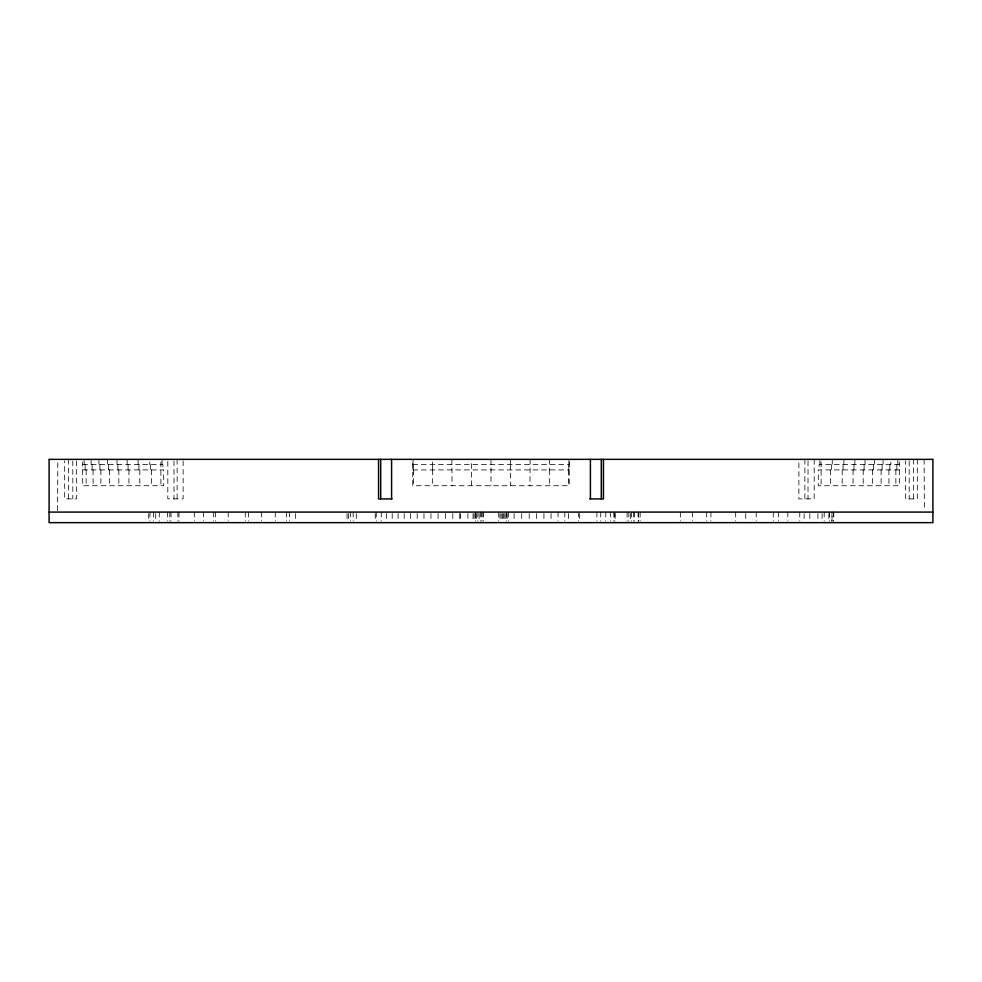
<?xml version="1.0" encoding="UTF-8"?>
<svg xmlns="http://www.w3.org/2000/svg" width="982" height="982" viewBox="0 0 982 982"><rect width="100%" height="100%" fill="white"/><g stroke="black" fill="none" stroke-linecap="round" stroke-linejoin="round"><path stroke-width="0.74" stroke-dasharray="4.91 3.68" d="M57.619 510.591L57.791 460.865M924.111 459.355L924.381 510.591M82.648 464.633L162.914 464.633L162.914 469.912M412.747 464.633L569.253 464.633M899.352 464.633L819.086 464.633L819.086 469.912M82.648 469.912L163.712 469.912L163.712 485.722L82.648 485.722L82.648 461.994M412.747 469.912L569.253 469.912M899.352 469.912L818.288 469.912L818.288 485.722L899.352 485.722L899.352 461.994M917.323 459.355L917.323 498.905L905.527 498.905L905.527 460.877M913.591 459.355L913.591 498.905M909.185 460.877L909.185 498.905M897.855 459.355L897.855 464.633M896.861 464.633L896.861 469.912M895.866 469.912L895.866 485.722M890.87 461.994L890.87 464.633M889.888 464.633L889.888 469.912M888.919 469.912L888.919 485.722M883.051 459.355L883.051 464.633M882.094 464.633L882.094 469.912M881.136 469.912L881.136 485.722M874.434 459.355L874.434 464.633M873.489 464.633L873.489 469.912M872.556 469.912L872.556 485.722M865.019 459.355L865.019 464.633M864.111 464.633L864.111 469.912M863.19 469.912L863.19 485.722M854.843 459.355L854.843 464.633M853.947 464.633L853.947 469.912M853.063 469.912L853.063 485.722M843.906 459.355L843.906 464.633M843.047 464.633L843.047 469.912M842.188 469.912L842.188 485.722M833.767 512.088L833.767 521.135M833.46 512.088L833.46 521.135M832.257 459.355L832.257 464.633M831.423 464.633L831.423 469.912M830.588 469.912L830.588 485.722M829.544 512.088L829.544 521.135M828.894 513.598L828.894 521.135M824.18 512.088L824.18 521.135M822.081 513.598L822.081 521.135M821.099 461.994L821.099 485.722M819.896 459.355L819.896 464.633M817.908 513.598L817.908 521.135M814.188 459.355L814.188 498.905L798.882 498.905L798.882 460.877M809.819 513.598L809.819 521.135M808.014 460.877L808.014 498.905M804.872 459.355L804.872 498.905M804.135 513.598L804.135 521.135M799.778 512.088L799.778 521.135M787.846 512.088L787.846 521.135M778.468 512.088L778.468 521.135M773.276 512.088L773.276 521.135M756.201 512.088L756.201 521.135M745.719 513.598L745.719 521.135M735.678 512.088L735.678 521.135M710.919 512.088L710.919 521.135M706.709 512.088L706.709 521.135M692.47 512.088L692.47 521.135M680.342 512.088L680.342 521.135M640.154 512.088L640.154 521.135M638.656 512.088L638.656 521.135M638.447 512.088L638.447 521.135M638.153 512.088L638.153 521.135M634.568 512.088L634.568 521.135M633.623 512.088L633.623 521.135M631.426 512.088L631.426 521.135M630.419 513.598L630.419 521.135M628.848 512.088L628.848 521.135M627.105 512.088L627.105 521.135M615.1 513.598L615.1 521.135M614.83 512.088L614.83 521.135M613.836 512.088L613.836 521.135M610.448 512.088L610.448 521.135M605.747 512.088L605.747 521.135M600.726 512.088L600.726 521.135M596.921 512.088L596.896 521.135M579.711 513.598L579.711 521.135M578.656 512.088L578.656 521.135M569.253 461.994L569.253 485.722L412.747 485.722L412.747 461.994M568.959 459.355L568.959 464.633M568.774 464.633L568.774 469.912M568.578 469.912L568.578 485.722M568.406 513.598L568.406 521.135M564.822 512.088L564.822 521.135M558.034 512.088L558.034 521.135M551.049 513.598L551.049 521.135M549.613 459.355L549.466 469.912M549.331 469.912L549.331 485.722M543.918 513.598L543.918 521.135M536.626 513.598L536.626 521.135M530.145 459.355L529.949 485.722M529.212 513.598L529.212 521.135M521.7 513.598L521.7 521.135M514.102 513.598L514.102 521.135M510.591 459.355L510.591 464.633M510.542 464.633L510.493 485.722M508.369 512.088L508.369 521.135M507.166 513.598L507.166 521.135M506.43 512.088L506.43 521.135M505.976 513.598L505.976 521.135M504.773 513.598L504.773 521.135M503.57 513.598L503.57 521.135M502.379 513.598L502.379 521.135M501.176 513.598L501.176 521.135M499.985 513.598L499.985 521.135M498.733 512.088L498.733 521.135M491 459.355L491 485.722M483.267 512.088L483.267 521.135M482.874 512.088L482.874 521.135M481.622 512.088L481.622 521.135M480.37 512.088L480.37 521.135M479.118 513.598L479.118 521.135M477.866 512.088L477.866 521.135M476.614 513.598L476.614 521.135M475.57 512.088L475.57 521.135M475.374 513.598L475.374 521.135M474.122 513.598L474.122 521.135M473.066 513.598L473.066 521.135M471.507 485.722L471.409 459.355M467.898 513.598L467.898 521.135M460.3 513.598L460.3 521.135M459.809 513.598L459.809 521.135M452.788 513.598L452.788 521.135M451.855 459.355L452.051 485.722M445.374 513.598L445.374 521.135M438.082 513.598L438.082 521.135M432.669 469.912L432.669 485.722M432.534 464.633L432.534 469.912M432.387 461.994L432.387 464.633M430.951 513.598L430.951 521.135M423.966 513.598L423.966 521.135M417.178 513.598L417.178 521.135M413.422 469.912L413.422 485.722M413.226 464.633L413.226 469.912M413.041 459.355L413.041 464.633M410.586 513.598L410.586 521.135M404.216 513.598L404.216 521.135M398.078 513.598L398.078 521.135M392.199 513.598L392.199 521.135M386.589 513.598L386.589 521.135M381.274 512.088L381.274 521.135M376.253 512.088L376.253 521.135M375.259 513.598L375.259 521.135M356.27 513.598L356.27 521.135M353.152 512.088L353.152 521.135M350.574 512.088L350.574 521.135M348.377 513.598L348.377 521.135M347.063 513.598L347.063 521.135M295.631 513.598L295.631 521.135M289.53 512.088L289.53 521.135M286.597 512.088L286.597 521.135M275.291 512.088L275.291 521.135M261.642 512.088L261.642 521.135M248.63 512.088L248.63 521.135M245.291 512.088L245.291 521.135M228.192 512.088L228.192 521.135M215.365 512.088L215.365 521.135M213.695 512.088L213.695 521.135M203.532 512.088L203.532 521.135M194.338 512.088L194.338 521.135M183.118 460.877L183.118 498.905L167.812 498.905L167.812 459.355M178.994 512.088L178.994 521.135M177.865 512.088L177.865 521.135M177.128 459.355L177.128 498.905M173.986 460.877L173.986 498.905M171.003 512.088L171.003 521.135M169.788 512.088L169.788 521.135M167.64 512.088L167.64 521.135M162.104 459.355L162.104 464.633M160.901 461.994L160.901 485.722M159.256 512.088L159.256 521.135M155.733 513.598L155.733 521.135M153.56 512.088L153.56 521.135M151.412 469.912L151.412 485.722M150.577 464.633L150.577 469.912M149.964 512.088L149.964 521.135M149.743 461.994L149.743 464.633M148.712 513.598L148.712 521.135M139.812 469.912L139.812 485.722M138.953 464.633L138.953 469.912M138.094 459.355L138.094 464.633M128.937 469.912L128.937 485.722M128.053 464.633L128.053 469.912M127.157 459.355L127.157 464.633M118.81 469.912L118.81 485.722M117.889 464.633L117.889 469.912M116.981 459.355L116.981 464.633M109.444 469.912L109.444 485.722M108.511 464.633L108.511 469.912M107.566 459.355L107.566 464.633M100.864 469.912L100.864 485.722M99.906 464.633L99.906 469.912M98.949 459.355L98.949 464.633M93.081 469.912L93.081 485.722M92.112 464.633L92.112 469.912M91.13 459.355L91.13 464.633M86.134 469.912L86.134 485.722M85.139 464.633L85.139 469.912M84.145 459.355L84.145 464.633M76.473 460.877L76.473 498.905L64.677 498.905L64.677 460.877M72.815 460.877L72.815 498.905M68.409 459.355L68.409 498.905M832.012 521.135L832.012 512.088L831.889 521.135"/><path stroke-width="1.47" d="M49.1 459.355L49.1 522.645L932.9 522.645L932.9 459.355M49.37 459.355L932.63 459.355M392.063 498.905L378.549 498.905L378.549 459.355M589.937 498.905L603.451 498.905L603.451 459.355M49.1 512.088L932.9 512.088M601.303 459.355L601.303 498.905M590.403 459.355L590.403 498.905M391.597 459.355L391.597 498.905M380.697 459.355L380.697 498.905"/></g></svg>
